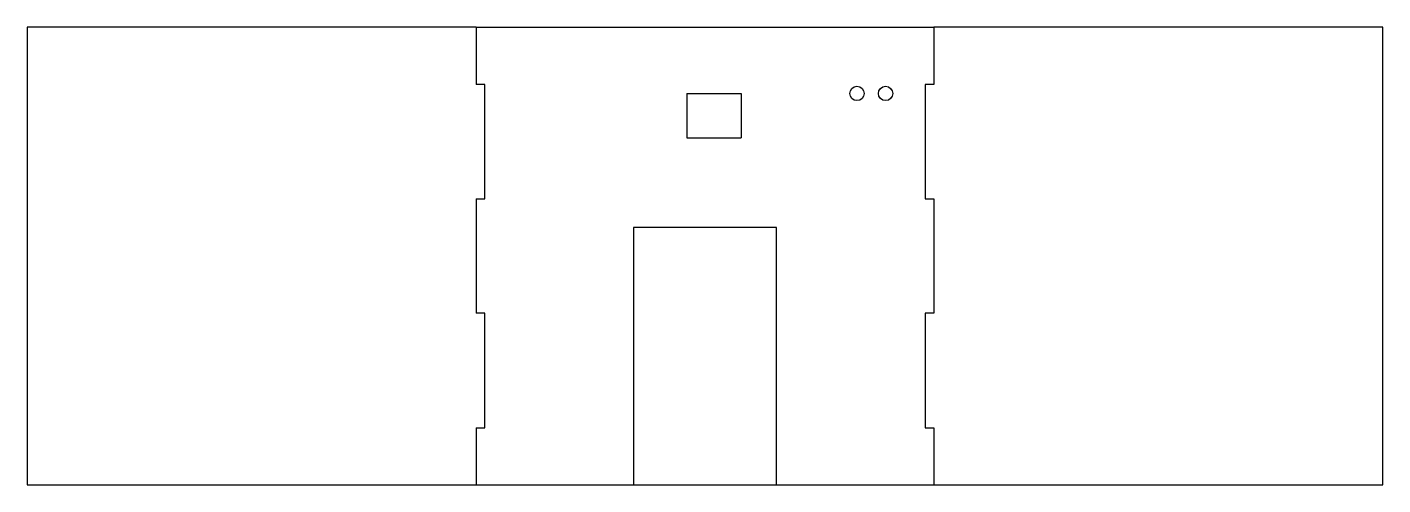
# Model space of a CAD drawing. Header units: millimetres. Extents: x 184 to 658, y 550 to 710.
import ezdxf

# ---------------------------------------------------------------- set-up
doc = ezdxf.new("R2010")
doc.units = ezdxf.units.MM

msp = doc.modelspace()

# ---------------------------------------------------------------- linework, layer by layer
at = {"color": 7, "linetype": 'Continuous', "lineweight": 25}
for p, q in [((184.1, 710.14), (184.1, 550.14)), ((341.1, 710.14), (184.1, 710.14)), ((341.1, 710.14), (341.1, 690.14)), ((341.1, 710.14), (501.1, 710.14)), ((658.1, 710.14), (501.1, 710.14)), ((501.1, 710.14), (501.1, 690.14)), ((658.1, 550.14), (658.1, 710.14)), ((344.1, 690.14), (341.1, 690.14)), ((344.1, 650.14), (344.1, 690.14)), ((498.1, 690.14), (498.1, 650.14)), ((501.1, 690.14), (498.1, 690.14)), ((414.72, 686.95), (414.72, 671.45)), ((414.72, 686.95), (433.72, 686.95)), ((433.72, 686.95), (433.72, 671.45)), ((414.72, 671.45), (433.72, 671.45)), ((341.1, 650.14), (344.1, 650.14)), ((341.1, 650.14), (341.1, 610.14)), ((498.1, 650.14), (501.1, 650.14)), ((501.1, 650.14), (501.1, 610.14)), ((396.1, 640.14), (396.1, 550.14)), ((446.1, 640.14), (396.1, 640.14)), ((446.1, 550.14), (446.1, 640.14)), ((344.1, 610.14), (341.1, 610.14)), ((344.1, 570.14), (344.1, 610.14)), ((501.1, 610.14), (498.1, 610.14)), ((498.1, 610.14), (498.1, 570.14)), ((341.1, 570.14), (344.1, 570.14)), ((341.1, 570.14), (341.1, 550.14)), ((498.1, 570.14), (501.1, 570.14)), ((501.1, 570.14), (501.1, 550.14)), ((184.1, 550.14), (341.1, 550.14)), ((341.1, 550.14), (396.1, 550.14)), ((396.1, 550.14), (446.1, 550.14)), ((446.1, 550.14), (501.1, 550.14)), ((501.1, 550.14), (658.1, 550.14))]:
    msp.add_line(p, q, dxfattribs=at)
for centre in [(474.22, 686.95), (484.22, 686.95)]:
    msp.add_circle(centre, 2.5, dxfattribs=at)

doc.saveas('drawing.dxf')
